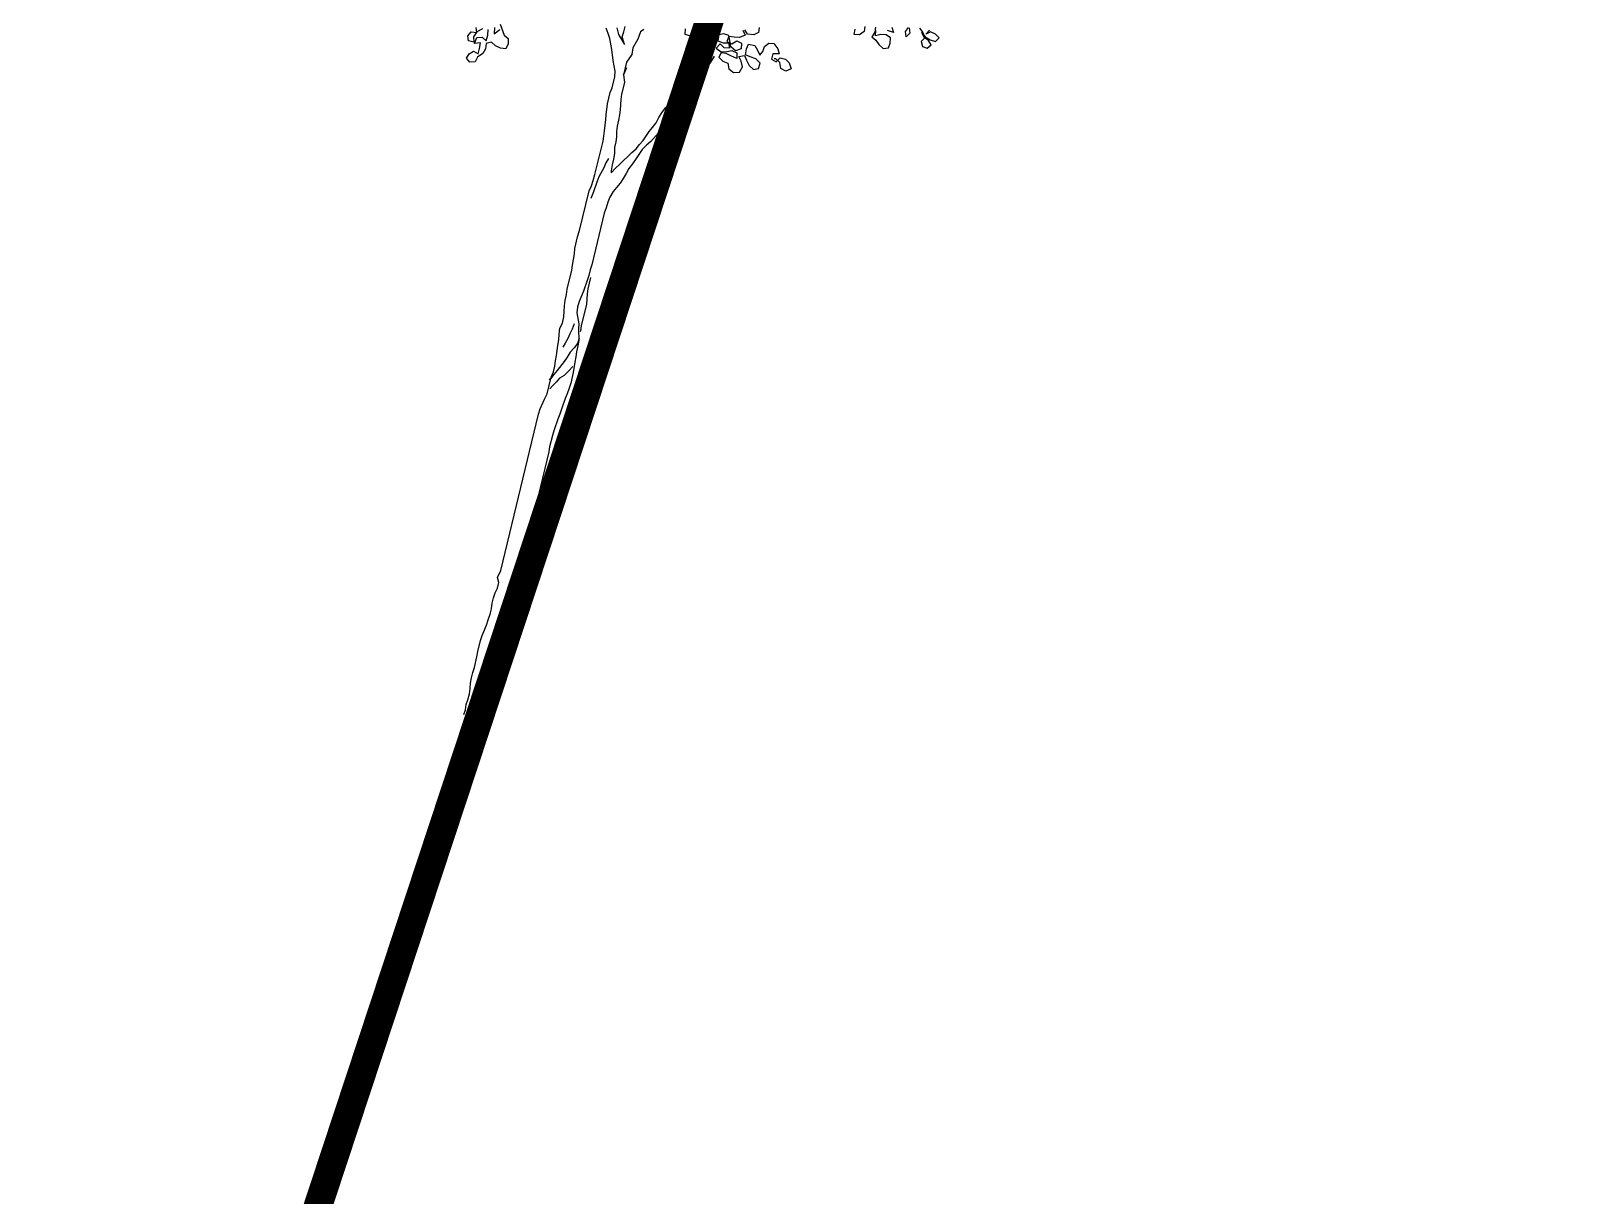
# Model space of a CAD drawing. Header units: inches. Extents: x 350994 to 353538, y 1581369 to 1583842.
# Drawn here: x 351637 to 351642.47, y 1583377.82 to 1583381.91 of the extents above; entities that cross this region are included whole.
import ezdxf

# ---------------------------------------------------------------- set-up
doc = ezdxf.new("R2010")
doc.units = ezdxf.units.IN
doc.header["$MEASUREMENT"] = 0
doc.linetypes.add('1', pattern=[0])
doc.linetypes.add('ACAD_ISO03W100', pattern=[30, 12, -18])
doc.layers.add('CW', color=94, linetype='1')
doc.layers.add('TREE', color=81, linetype='1')

# ---------------------------------------------------------------- blocks, each defined once
blk = doc.blocks.new('TREE_4')
at = {"color": 94}
for points in [[(-80.2, 4358.3), (-60, 4320.7), (-8, 4268.6), (-34, 4312), (-31.1, 4343.8), (-31.1, 4378.5)], [(-2.9, -31.8), (0, 0), (-2.9, 31.8), (0.1, 63.6), (0.1, 101.2), (-2.8, 135.9), (-8.5, 167.7), (-11.4, 202.4), (-11.3, 237.1), (-8.4, 268.9), (-8.4, 338.3), (-11.2, 370.1), (-11.2, 442.4), (-8.2, 474.2), (3.4, 543.6), (6.3, 578.3), (9.2, 615.8), (9.3, 650.5), (6.4, 685.2), (6.4, 719.9), (9.4, 751.7), (15.2, 783.5), (15.2, 821.1), (0.8, 850), (9.5, 896.3), (10, 1900.6), (12.9, 1935.3), (24.6, 1998.9), (33.3, 2036.5), (33.4, 2143.5), (39.2, 2178.2), (39.2, 2215.8), (36.4, 2247.6), (33.5, 2282.3), (27.8, 2345.9), (24.9, 2380.6), (19.2, 2415.3), (13.4, 2452.9), (22.1, 2487.6), (22.2, 2528), (16.4, 2562.7), (10.7, 2594.5), (4.9, 2629.3), (4.9, 2666.8), (2.1, 2701.5), (2.2, 2823), (-0.7, 2854.8), (-6.4, 2924.2), (-12.1, 2958.9), (-12.1, 3034), (-9.1, 3074.5), (-8.9, 3329), (-3.1, 3363.6), (-0.2, 3398.3), (2.8, 3435.9), (3, 3649.9), (0.1, 3681.7), (-2.8, 3716.4), (-8.5, 3751.1), (-11.4, 3785.8), (-17.1, 3817.6), (-20, 3849.4), (-25.7, 3884.1), (-25.7, 3956.4), (-19.9, 3988.2), (-19.8, 4057.6), (-25.6, 4092.3), (-54.4, 4155.9), (-77.5, 4219.5), (-106.3, 4283.2), (-123.7, 4312.1), (-143.9, 4341)], [(1759, 4799), (1785, 4778.7), (1805.2, 4749.8), (1787.9, 4720.9), (1802.3, 4692), (1834.1, 4689.1), (1854.4, 4715.1), (1831.3, 4738.2), (1799.5, 4749.8), (1779.2, 4775.9), (1805.2, 4755.6), (1839.9, 4744), (1874.6, 4741.1), (1892, 4770), (1863.1, 4787.4), (1831.3, 4793.2), (1805.3, 4772.9), (1822.6, 4801.8)], [(1423.6, 4729.9), (1426.4, 4698.1), (1403.3, 4672.1), (1371.5, 4666.4), (1368.6, 4698.2)], [(1490.1, 4741.4), (1492.9, 4709.6), (1481.3, 4677.8), (1510.2, 4663.3), (1536.2, 4640.2), (1568, 4622.8), (1599.9, 4634.4), (1602.8, 4666.2), (1597, 4698), (1565.2, 4709.6), (1533.4, 4703.8), (1501.6, 4689.4), (1495.8, 4721.2)], [(1588.4, 4764.5), (1605.7, 4735.5), (1568.1, 4738.5)], [(1695.4, 4787.5), (1706.9, 4755.7), (1689.6, 4726.8), (1678, 4758.6), (1689.6, 4787.5)], [(336.2, 4453.4), (341.9, 4418.7), (379.5, 4418.6), (405.6, 4444.6), (396.9, 4476.4)], [(463.4, 4496.6), (480.7, 4433), (506.8, 4453.2), (483.7, 4482.1)], [(784.4, 4568.6), (787.3, 4536.8), (761.3, 4516.6), (723.7, 4510.8), (700.6, 4534)], [(689, 4528.2), (709.2, 4502.2), (680.3, 4479.1), (645.6, 4473.3), (613.8, 4470.5), (608, 4435.8), (642.6, 4429.9), (668.7, 4455.9), (700.5, 4447.2), (706.2, 4412.5), (674.4, 4392.3), (639.7, 4409.7), (625.3, 4447.3), (610.9, 4476.2), (579.1, 4479.2), (550.2, 4464.7), (553, 4427.1), (587.7, 4424.2), (619.5, 4430), (633.9, 4401), (602.1, 4395.3), (570.3, 4412.7), (553, 4380.9), (587.7, 4366.4), (622.4, 4375), (651.3, 4389.5), (686, 4383.6), (694.6, 4348.9), (654.1, 4354.8), (622.3, 4363.5), (590.5, 4360.6), (581.8, 4328.8), (613.6, 4311.4), (645.4, 4305.6), (659.9, 4273.8), (694.5, 4259.3), (729.2, 4268), (740.8, 4305.5), (723.5, 4337.4), (703.3, 4363.4), (735.1, 4377.8), (755.3, 4351.8), (778.4, 4322.8), (810.2, 4305.5), (839.2, 4319.9), (842.1, 4354.6), (810.3, 4374.9), (772.7, 4377.8), (740.9, 4383.6), (738.1, 4421.2), (743.9, 4453), (784.3, 4452.9), (807.4, 4429.8), (827.7, 4400.9), (842.1, 4429.8), (845.1, 4461.6), (865.3, 4487.6), (897.1, 4493.3), (928.9, 4467.3), (943.3, 4438.3), (905.8, 4429.7), (905.7, 4395), (937.5, 4386.3), (954.9, 4415.2), (989.6, 4415.2), (1018.5, 4397.8), (1038.7, 4366), (1009.8, 4342.9), (975.1, 4351.6), (960.6, 4386.3), (931.8, 4403.7), (920.2, 4400.8)], [(-792.5, 4209.7), (-753.5, 4149.7), (-724.3, 4134.3), (-715, 4101.9), (-722, 4068.9), (-756.7, 4065.7), (-789.7, 4072.7), (-818.9, 4088), (-849, 4072.6), (-845.7, 4038), (-854.9, 4007), (-882.5, 3977.4), (-889.5, 3944.4), (-921.9, 3935.1), (-947.1, 3954.6), (-938, 3985.6), (-914.2, 4006.9), (-883.2, 3997.8), (-882.4, 4032.6), (-885.6, 4067.3), (-920, 4055.8), (-915.2, 4094.9), (-882.8, 4104.2), (-853.7, 4088.9), (-850.9, 4125.8), (-858.2, 4160.3)], [(-892.9, 4157), (-922.6, 4129.4), (-935.7, 4094.1), (-926.4, 4061.7), (-961.2, 4062.6), (-972.5, 4092.8), (-957.1, 4122), (-922.5, 4125.3), (-933.8, 4155.6)], [(-822.2, 4182), (-814.7, 4143.4), (-787.2, 4177.1)], [(87.5, 4387.1), (70.1, 4369.8), (64.3, 4320.6), (46.9, 4259.9), (49.7, 4219.4), (29.4, 4164.5), (29.4, 4083.6), (38.1, 4129.8), (29.4, 4083.6), (46.7, 4037.3), (46.6, 3962.1), (49.5, 3930.3), (61, 3866.7), (63.8, 3834.9), (66.7, 3800.2), (66.7, 3762.6), (69.5, 3727.9), (78.2, 3696.1), (81, 3664.3), (81, 3629.6), (89.6, 3592), (92.5, 3557.3), (92.5, 3519.7), (95.3, 3482.1), (98.2, 3470.5)], [(98.2, 3470.5), (118.5, 3505.2), (135.8, 3534.1), (156.1, 3563), (173.5, 3591.9), (193.8, 3623.7), (214, 3652.6), (228.5, 3684.4), (245.9, 3713.3), (269.1, 3776.9), (283.6, 3805.8), (298, 3840.4), (306.7, 3875.1), (318.3, 3909.8), (332.8, 3944.5), (361.8, 3987.8), (379.1, 4005.2), (379.2, 4034.1), (402.3, 4060.1), (422.6, 4089), (440, 4117.9), (454.5, 4146.8), (463.2, 4178.6), (471.9, 4213.3), (477.7, 4245.1), (495.1, 4314.4), (512.5, 4378), (535.7, 4427.2)], [(552.9, 4328.8), (541.3, 4294.1), (526.8, 4256.6), (518.1, 4221.9), (512.3, 4190.1), (494.9, 4126.5), (483.3, 4094.7), (468.8, 4060), (454.3, 4031.1), (437, 3999.3), (402.2, 3941.5), (387.7, 3912.6), (376.1, 3880.8), (326.9, 3782.6), (292.1, 3719), (271.9, 3690.1), (251.6, 3658.3), (228.4, 3594.7), (213.9, 3557.2), (199.4, 3522.5), (190.7, 3487.8), (179.1, 3453.1), (167.5, 3421.3), (153.1, 3389.5), (138.6, 3360.6), (127, 3320.2), (121.2, 3288.4), (118.2, 3250.8), (115.3, 3216.1), (115, 2883.6), (112.1, 2851.8), (112.1, 2814.2), (109.1, 2782.4), (103.3, 2713), (91.7, 2643.6), (91.6, 2606), (94.5, 2571.3), (123.3, 2507.7), (129.1, 2475.9), (146.4, 2406.5), (149.2, 2371.8), (149.2, 2334.2), (152.1, 2302.4), (154.9, 2267.7), (160.7, 2204.1), (160.6, 2134.7), (157.7, 2102.9), (154.7, 2065.3), (148.9, 2033.5), (143.1, 1969.9), (140.2, 1932.3), (134.3, 1897.6), (128.5, 1828.2), (125.6, 1790.7), (125.5, 1718.4), (128.4, 1686.6), (128.3, 1188.2), (131.2, 1156.4), (131.1, 1118.8), (136.9, 1055.2), (142.6, 1020.5), (145.5, 985.8), (145.4, 910.6), (148.3, 878.8), (148.2, 844.1), (145.3, 809.4), (145, 433.6), (147.8, 401.8), (167.8, -30.6)], [(60.7, 3554.4), (52, 3522.6), (46.2, 3490.8), (28.8, 3427.2), (25.8, 3392.5), (20, 3328.9), (14.2, 3297.1), (11.3, 3285.6)], [(126.5, 2805.5), (126.4, 2733.2), (129.3, 2701.4), (140.8, 2637.8), (140.7, 2499), (143.5, 2467.2), (143.5, 2461.4)], [(94.4, 2499.1), (91.5, 2464.4), (82.8, 2432.6), (77, 2400.8), (68.3, 2369), (59.6, 2343)], [(146.4, 2420.9), (143.5, 2386.3), (129, 2354.5), (111.6, 2322.7), (100, 2288), (88.4, 2256.2), (59.4, 2192.6), (45, 2163.7), (30.5, 2131.9), (24.7, 2123.3)], [(149.1, 2238.8), (128.8, 2204.1), (108.6, 2172.3), (85.4, 2149.2), (70.9, 2120.3), (53.6, 2091.4), (42, 2071.2)]]:
    blk.add_lwpolyline(points, dxfattribs=at)

msp = doc.modelspace()

# ---------------------------------------------------------------- linework, layer by layer
at = {"layer": 'CW', "linetype": 'ACAD_ISO03W100', "lineweight": 5, "ltscale": 0.1, "const_width": 0.1, "elevation": 92.9721}
msp.add_lwpolyline([(351749.1091, 1583331.1015), (351789.1285, 1583411.0933), (351812.9073, 1583459.5271), (351780.156, 1583481.9108), (351783.9605, 1583500.8764), (351739.9819, 1583521.8156), (351693.6391, 1583544.401), (351671.316, 1583477.6597), (351670.9742, 1583476.53), (351641.0252, 1583386.9131), (351630.3393, 1583354.5693), (351629.0396, 1583351.0026), (351623.7002, 1583336.0787), (351671.4247, 1583318.6985), (351678.0479, 1583332.3605), (351679.1819, 1583334.9694), (351687.203, 1583355.0947), (351749.1091, 1583331.1015)], dxfattribs=at)

# ---------------------------------------------------------------- block references
at = {"layer": 'TREE', "lineweight": 5, "xscale": 0.0005632341247466223, "yscale": 0.0005632341530485974, "zscale": 0.0005632341444510303, "rotation": 346.4411541233163}
msp.add_blockref('TREE_4', (351638.5274, 1583379.5267, 92.9721), dxfattribs=at)

doc.saveas('drawing.dxf')
